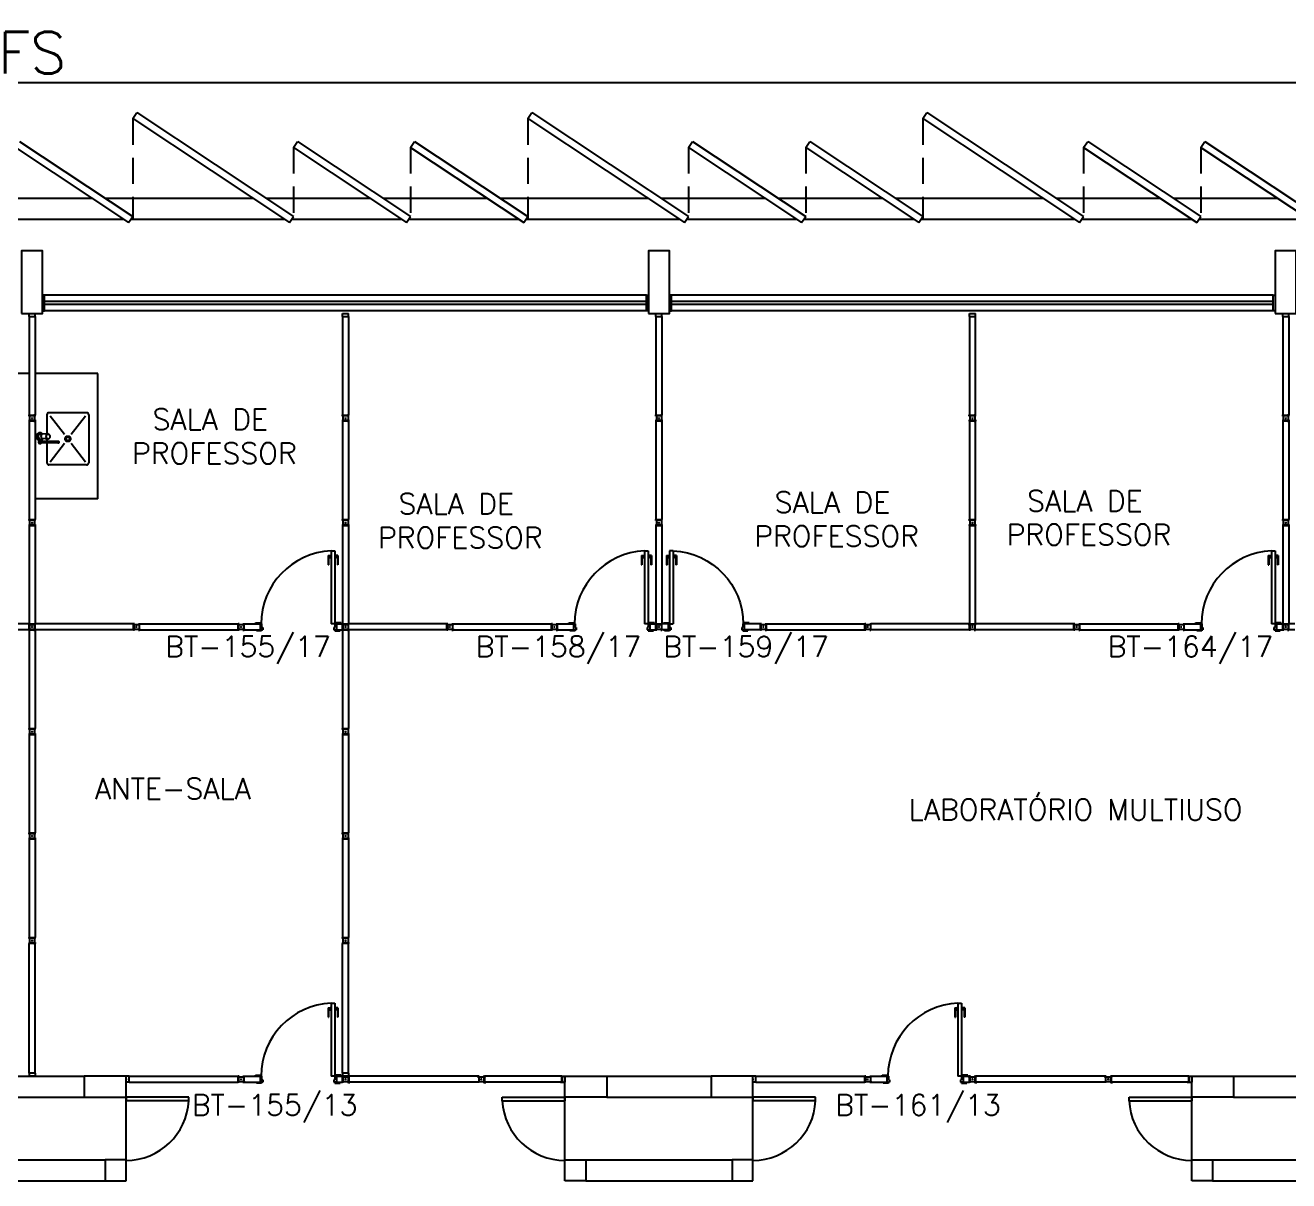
# Model space of a CAD drawing. Header units: millimetres. Extents: x 2069 to 2250, y 1124 to 1284.
# Drawn here: x 2224.13 to 2236.22, y 1197.99 to 1209.05 of the extents above; entities that cross this region are included whole.
import ezdxf

# ---------------------------------------------------------------- set-up
doc = ezdxf.new("R2010")
doc.units = ezdxf.units.MM
doc.linetypes.add('HIDDEN', pattern=[0.375, 0.25, -0.125])
for name, color, linetype in [('ALV', 2, 'Continuous'), ('BANC', 2, 'Continuous'), ('DIV', 2, 'Continuous'), ('DIV2', 2, 'Continuous'), ('ENDEREÇO', 2, 'Continuous'), ('JANELA', 1, 'Continuous'), ('MACANETA', 1, 'Continuous'), ('PAVIMENTO', 1, 'Continuous'), ('PEÇAS', 1, 'Continuous'), ('PILARES', 3, 'Continuous'), ('PORTA', 2, 'Continuous'), ('PROJ', 1, 'HIDDEN'), ('TEXTO', 2, 'Continuous'), ('TXT CENTRO DE CUSTO', 2, 'Continuous')]:
    doc.layers.add(name, color=color, linetype=linetype)
doc.styles.add('1-200', font='simplex.shx', dxfattribs={"height": 0.4})
doc.styles.add('UNB-100', font='simplex.shx', dxfattribs={"height": 0.2})
doc.dimstyles.new('1-200', dxfattribs={"dimtxt": 0.4, "dimasz": 0.18, "dimexe": 0.4, "dimexo": 0.2, "dimgap": 0.09, "dimtad": 1, "dimdec": 4, "dimzin": 0, "dimdsep": 46, "dimtxsty": '1-200', "dimblk": 'OBLIQUE', "dimcen": 0.09, "dimclrd": 1, "dimclre": 1, "dimclrt": 256, "dimadec": 0, "dimazin": 0, "dimtfac": 1, "dimtdec": 4, "dimtix": 1, "dimtofl": 0, "dimtmove": 0, "dimatfit": 3, "dimldrblk": 'OBLIQUE', "dimfxl": 0.18, "dimtolj": 1, "dimtzin": 0, "dimarcsym": 0})

# ---------------------------------------------------------------- blocks, each defined once
blk = doc.blocks.new('DIV10')
for p, q in [((-0.0051, 0), (0.0051, 0)), ((0, -0.0051), (0, 0.0051)), ((0.0285, 0.0285), (0.9715, 0.0285)), ((0.0285, -0.0285), (0.0285, 0.0285)), ((0.9715, -0.0285), (0.9715, 0.0285)), ((0.9949, 0), (1.0051, 0)), ((1, -0.0051), (1, 0.0051)), ((0.0285, -0.0285), (0.9715, -0.0285))]:
    blk.add_line(p, q)
blk = doc.blocks.new('MTT')
for p, q in [((-0.029, 0.018), (-0.029, 0.029)), ((-0.019, 0.029), (-0.029, 0.029)), ((-0.024, 0.018), (-0.029, 0.018)), ((-0.024, 0.018), (-0.024, -0.019)), ((-0.019, 0.024), (-0.019, 0.029)), ((-0.019, 0.024), (0.018, 0.024)), ((-0.005, 0), (0.005, 0)), ((0, -0.005), (0, 0.005)), ((0.018, 0.024), (0.018, 0.029)), ((0.018, 0.029), (0.029, 0.029)), ((0.024, 0.018), (0.029, 0.018)), ((0.024, 0.018), (0.024, -0.019)), ((0.029, 0.018), (0.029, 0.029)), ((-0.029, -0.019), (-0.024, -0.019)), ((-0.029, -0.019), (-0.029, -0.029)), ((-0.019, -0.029), (-0.029, -0.029)), ((0.018, -0.024), (-0.019, -0.024)), ((-0.019, -0.024), (-0.019, -0.029)), ((0.018, -0.024), (0.018, -0.029)), ((0.018, -0.029), (0.029, -0.029)), ((0.029, -0.019), (0.024, -0.019)), ((0.029, -0.019), (0.029, -0.029))]:
    blk.add_line(p, q)
blk = doc.blocks.new('DIV13')
for p, q in [((-0.029, 1.272), (-0.029, 0.028)), ((-0.029, 1.272), (0.028, 1.272)), ((-0.005, 1.3), (0.005, 1.3)), ((0, 1.305), (0, 1.295)), ((0.028, 1.272), (0.028, 0.028)), ((-0.029, 0.028), (0.028, 0.028)), ((-0.005, 0), (0.005, 0)), ((0.005, 0), (-0.005, 0)), ((0.005, 0), (-0.005, 0)), ((0, 0.005), (0, -0.005)), ((0, 0.005), (0, -0.005)), ((0, 0.005), (0, -0.005))]:
    blk.add_line(p, q)
blk = doc.blocks.new('IMTT')
for p, q in [((-0.005, 0), (0.005, 0)), ((0.029, 0.029), (0, 0.029)), ((0, -0.028), (0, 0.029)), ((0.029, -0.028), (0, -0.028))]:
    blk.add_line(p, q)
blk = doc.blocks.new('PL')
for p, q in [((0.25, 0.25), (0.25, 0.45)), ((0.25, 0.45), (0.45, 0.45)), ((0.45, 0.45), (0.45, 0.25)), ((0.45, 0.25), (0.25, 0.25))]:
    blk.add_line(p, q)
blk = doc.blocks.new('PL4')
for p, q in [((0, 0.4), (0.2, 0.4)), ((0, 0), (0, 0.4)), ((0.2, 0.4), (0.2, 0)), ((0.2, 0), (0, 0))]:
    blk.add_line(p, q)
blk = doc.blocks.new('DIV11')
for p, q in [((-0.0051, 0), (0.0051, 0)), ((0, -0.0051), (0, 0.0051)), ((0.0285, 0.0285), (1.0715, 0.0285)), ((0.0285, -0.0285), (0.0285, 0.0285)), ((1.0715, -0.0285), (1.0715, 0.0285)), ((1.0949, 0), (1.1051, 0)), ((1.1, -0.0051), (1.1, 0.0051)), ((0.0285, -0.0285), (1.0715, -0.0285))]:
    blk.add_line(p, q)
blk = doc.blocks.new('DIV8')
for p, q in [((0.005, 0), (-0.005, 0)), ((0, 0.005), (0, -0.005)), ((0.024, 0.019), (0.028, 0.019)), ((0.024, 0.017), (0.024, 0.019)), ((0.024, 0.017), (0.028, 0.017)), ((0.028, 0.03), (0.043, 0.03)), ((0.028, 0.03), (0.028, 0.019)), ((0.028, 0.017), (0.028, -0.016)), ((0.769, 0.028), (0.03, 0.028)), ((0.03, 0.028), (0.03, -0.028)), ((0.043, 0.028), (0.043, 0.03)), ((0.757, 0.028), (0.757, 0.03)), ((0.771, 0.03), (0.757, 0.03)), ((0.769, 0.028), (0.769, -0.028)), ((0.771, 0.03), (0.771, 0.019)), ((0.776, 0.019), (0.771, 0.019)), ((0.771, 0.017), (0.771, -0.016)), ((0.776, 0.017), (0.771, 0.017)), ((0.776, 0.017), (0.776, 0.019)), ((0.805, 0), (0.795, 0)), ((0.8, 0.005), (0.8, -0.005)), ((0.024, -0.016), (0.028, -0.016)), ((0.024, -0.019), (0.024, -0.016)), ((0.024, -0.019), (0.028, -0.019)), ((0.028, -0.019), (0.028, -0.03)), ((0.028, -0.03), (0.043, -0.03)), ((0.769, -0.028), (0.03, -0.028)), ((0.043, -0.03), (0.043, -0.028)), ((0.757, -0.03), (0.757, -0.028)), ((0.771, -0.03), (0.757, -0.03)), ((0.776, -0.016), (0.771, -0.016)), ((0.776, -0.019), (0.771, -0.019)), ((0.771, -0.019), (0.771, -0.03)), ((0.776, -0.019), (0.776, -0.016))]:
    blk.add_line(p, q)
blk = doc.blocks.new('INOXA1-P')
for p, q in [((0.22, 0.25), (0.14, 0.25)), ((0.5, 0.25), (0.22, 0.25)), ((0.12, 0.23), (0.12, 0.047)), ((0.15, 0.22), (0.287, 0.043)), ((0.353, 0.043), (0.49, 0.22)), ((0.52, 0.23), (0.52, -0.23)), ((0.043, 0.008), (0.043, -0.022)), ((0.062, 0.04), (0.071, 0.04)), ((0.131, 0.048), (0.076, 0.043)), ((0.131, -0.002), (0.076, 0.003)), ((0.22, -0.027), (0.054, -0.027)), ((0.22, -0.037), (0.054, -0.037)), ((0.063, -0.003), (0.063, -0.021)), ((0.12, -0.001), (0.12, -0.027)), ((0.12, -0.037), (0.12, -0.23)), ((0.15, -0.22), (0.287, -0.043)), ((0.231, -0.027), (0.22, -0.027)), ((0.231, -0.037), (0.22, -0.037)), ((0.353, -0.043), (0.49, -0.22)), ((0.22, -0.25), (0.14, -0.25)), ((0.5, -0.25), (0.22, -0.25))]:
    blk.add_line(p, q)
blk.add_lwpolyline([(0.076, 0.003), (0.072, 0.004), (0.069, 0.009), (0.067, 0.015), (0.066, 0.023), (0.067, 0.031), (0.069, 0.037), (0.072, 0.042), (0.076, 0.043)])
blk.add_lwpolyline([(0.131, 0.048), (0.137, 0.046), (0.143, 0.041), (0.147, 0.033), (0.148, 0.023), (0.147, 0.013), (0.143, 0.006), (0.137, 0), (0.131, -0.002), (0.125, 0), (0.119, 0.006), (0.115, 0.013), (0.114, 0.023), (0.115, 0.033), (0.119, 0.041), (0.125, 0.046)], close=True)
for radius in [0.0266, 0.0163]:
    blk.add_circle((0.32, 0), radius)
for centre, radius, start, end in [((0.14, 0.23), 0.02, 90, 180), ((0.5, 0.23), 0.02, 360, 90), ((0.054, 0.023), 0.0349, 36.1705, 252.2568), ((0.054, 0.023), 0.0189, 62.7367, 235.7375), ((0.073, -0.003), 0.01, 102.8285, 180), ((0.054, 0.023), 0.0349, 285.5373, 323.9987), ((0.054, -0.032), 0.0145, 20.161, 339.839), ((0.054, -0.032), 0.005, 90.0037, 269.9963), ((0.231, -0.032), 0.00738, 222.6559, 137.3441), ((0.231, -0.032), 0.005, 269.9935, 90.0065), ((0.14, -0.23), 0.02, 180, 270), ((0.5, -0.23), 0.02, 270, 360)]:
    blk.add_arc(centre, radius, start, end)
blk = doc.blocks.new('DOOR70')
at = {"layer": 'MACANETA', "color": 1}
for p, q in [((-0.015, -0.565), (-0.01, -0.565)), ((-0.015, -0.655), (-0.015, -0.565)), ((-0.01, -0.655), (-0.01, -0.565)), ((0.08, -0.565), (0.075, -0.565)), ((0.075, -0.655), (0.075, -0.565)), ((0.08, -0.655), (0.08, -0.565)), ((-0.015, -0.655), (0.012, -0.655)), ((-0.01, -0.635), (0.012, -0.635)), ((0.012, -0.663), (0.012, -0.628)), ((0.012, -0.628), (0.015, -0.628)), ((0.012, -0.663), (0.015, -0.663)), ((0.053, -0.628), (0.05, -0.628)), ((0.053, -0.663), (0.05, -0.663)), ((0.053, -0.663), (0.053, -0.628)), ((0.075, -0.635), (0.053, -0.635)), ((0.08, -0.655), (0.053, -0.655))]:
    blk.add_line(p, q, dxfattribs=at)
at = {"layer": 'PORTA'}
for p, q in [((0.015, -0.7), (0.015, 0)), ((0.015, 0), (0.05, 0)), ((0.05, -0.7), (0.05, 0)), ((0.05, -0.7), (0.015, -0.7))]:
    blk.add_line(p, q, dxfattribs=at)
at = {"layer": 'PORTA', "color": 1}
blk.add_arc((0.02, 0), 0.7, 272.4563, 0, dxfattribs=at)
blk = doc.blocks.new('_Oblique')
at = {"color": 0, "linetype": 'ByBlock', "lineweight": -2}
blk.add_line((-0.5, -0.5), (0.5, 0.5), dxfattribs=at)
blk = doc.blocks.new('*D60')
at = {"layer": 'DEFPOINTS', "color": 0, "transparency": 16777216}
for p in [(2206.293, 1208.498), (2206.293, 1207.666), (2242.093, 1207.666)]:
    blk.add_point(p, dxfattribs=at)
at = {"layer": 'TXT CENTRO DE CUSTO', "color": 1, "lineweight": -2, "transparency": 16777216}
for p, q in [((2206.293, 1207.866), (2206.293, 1208.898)), ((2242.093, 1207.866), (2242.093, 1208.898)), ((2242.093, 1208.498), (2206.293, 1208.498))]:
    blk.add_line(p, q, dxfattribs=at)
at = {"layer": 'TXT CENTRO DE CUSTO', "color": 1, "lineweight": -2, "transparency": 16777216, "xscale": 0.18, "yscale": 0.18, "zscale": 0.18, "rotation": 180}
blk.add_blockref('_Oblique', (2206.293, 1208.498), dxfattribs=at)
at = {"layer": 'TXT CENTRO DE CUSTO', "color": 1, "lineweight": -2, "transparency": 16777216, "xscale": 0.18, "yscale": 0.18, "zscale": 0.18}
blk.add_blockref('_Oblique', (2242.093, 1208.498), dxfattribs=at)
at = {"layer": 'TXT CENTRO DE CUSTO', "transparency": 16777216, "insert": (2224.193, 1208.788), "char_height": 0.4, "attachment_point": 5, "style": '1-200'}
blk.add_mtext('\\A1;FS', dxfattribs=at)

msp = doc.modelspace()

# ---------------------------------------------------------------- linework, layer by layer
at = {"layer": 'ALV'}
for p, q in [((2225.15614, 1208.15739), (2225.19485, 1208.21572)), ((2225.19485, 1208.21572), (2226.69465, 1207.22043)), ((2228.93814, 1208.15739), (2228.97685, 1208.21572)), ((2228.97685, 1208.21572), (2230.47665, 1207.22043)), ((2232.72014, 1208.15739), (2232.75885, 1208.21572)), ((2232.75885, 1208.21572), (2234.25865, 1207.22043)), ((2225.15614, 1208.15739), (2226.65594, 1207.16211)), ((2228.93814, 1208.15739), (2230.43794, 1207.16211)), ((2232.72014, 1208.15739), (2234.21994, 1207.16211)), ((2224.07295, 1207.93925), (2225.15614, 1207.22043)), ((2226.69465, 1207.88092), (2226.73336, 1207.93925)), ((2226.73336, 1207.93925), (2227.81655, 1207.22043)), ((2227.81655, 1207.88092), (2227.85525, 1207.93925)), ((2227.85525, 1207.93925), (2228.93844, 1207.22043)), ((2230.47635, 1207.88092), (2230.51506, 1207.93925)), ((2230.51506, 1207.93925), (2231.59825, 1207.22043)), ((2231.59825, 1207.88092), (2231.63695, 1207.93925)), ((2231.63695, 1207.93925), (2232.72014, 1207.22043)), ((2234.25865, 1207.88092), (2234.29736, 1207.93925)), ((2234.29736, 1207.93925), (2235.38055, 1207.22043)), ((2235.38055, 1207.88092), (2235.41925, 1207.93925)), ((2235.41925, 1207.93925), (2236.50244, 1207.22043)), ((2224.03425, 1207.88092), (2225.11744, 1207.16211)), ((2226.69465, 1207.88092), (2227.77784, 1207.16211)), ((2227.81655, 1207.88092), (2228.89974, 1207.16211)), ((2230.47635, 1207.88092), (2231.55954, 1207.16211)), ((2231.59825, 1207.88092), (2232.68144, 1207.16211)), ((2234.25865, 1207.88092), (2235.34184, 1207.16211)), ((2235.38055, 1207.88092), (2236.46374, 1207.16211)), ((2225.11744, 1207.16211), (2225.15614, 1207.22043)), ((2226.65594, 1207.16211), (2226.69465, 1207.22043)), ((2227.77784, 1207.16211), (2227.81655, 1207.22043)), ((2228.89974, 1207.16211), (2228.93844, 1207.22043)), ((2230.43794, 1207.16211), (2230.47665, 1207.22043)), ((2231.55954, 1207.16211), (2231.59825, 1207.22043)), ((2232.68144, 1207.16211), (2232.72014, 1207.22043)), ((2234.21994, 1207.16211), (2234.25865, 1207.22043)), ((2235.34184, 1207.16211), (2235.38055, 1207.22043)), ((2224.29325, 1206.46627), (2224.29325, 1206.31627)), ((2230.09325, 1206.31627), (2230.09325, 1206.46627)), ((2230.29325, 1206.46627), (2230.29325, 1206.31627)), ((2223.69325, 1198.99127), (2224.69325, 1198.99127)), ((2229.69325, 1198.99127), (2230.69325, 1198.99127)), ((2235.69325, 1198.99127), (2236.69325, 1198.99127)), ((2223.69325, 1198.79127), (2224.69325, 1198.79127)), ((2229.69325, 1198.79127), (2230.69325, 1198.79127)), ((2235.69325, 1198.79127), (2236.69325, 1198.79127)), ((2223.49325, 1198.19127), (2224.89325, 1198.19127)), ((2229.49325, 1198.19127), (2230.89325, 1198.19127)), ((2235.49325, 1198.19127), (2236.89325, 1198.19127)), ((2223.49325, 1197.99127), (2224.89325, 1197.99127)), ((2229.49325, 1197.99127), (2230.89325, 1197.99127)), ((2235.49325, 1197.99127), (2236.89325, 1197.99127))]:
    msp.add_line(p, q, dxfattribs=at)
at = {"layer": 'BANC', "color": 1}
for p, q in [((2224.16475, 1205.71627), (2221.22175, 1205.71627)), ((2224.82175, 1205.71627), (2224.22175, 1205.71627)), ((2224.82175, 1204.51627), (2224.82175, 1205.71627)), ((2224.82175, 1204.51627), (2224.22175, 1204.51627))]:
    msp.add_line(p, q, dxfattribs=at)
at = {"layer": 'DIV2'}
for p, q in [((2226.33075, 1203.32977), (2226.38075, 1203.32977)), ((2226.33075, 1203.31977), (2226.33075, 1203.32977)), ((2226.38075, 1203.32977), (2226.38075, 1203.31977)), ((2227.10075, 1203.32977), (2227.10075, 1203.31977)), ((2227.15075, 1203.32977), (2227.10075, 1203.32977)), ((2227.15075, 1203.31977), (2227.15075, 1203.32977)), ((2229.33075, 1203.32977), (2229.38075, 1203.32977)), ((2229.33075, 1203.31977), (2229.33075, 1203.32977)), ((2229.38075, 1203.32977), (2229.38075, 1203.31977)), ((2230.10075, 1203.32977), (2230.10075, 1203.31977)), ((2230.15075, 1203.32977), (2230.10075, 1203.32977)), ((2230.15075, 1203.31977), (2230.15075, 1203.32977)), ((2230.23575, 1203.32977), (2230.28575, 1203.32977)), ((2230.23575, 1203.31977), (2230.23575, 1203.32977)), ((2230.28575, 1203.32977), (2230.28575, 1203.31977)), ((2231.00575, 1203.32977), (2231.00575, 1203.31977)), ((2231.05575, 1203.32977), (2231.00575, 1203.32977)), ((2231.05575, 1203.31977), (2231.05575, 1203.32977)), ((2235.33075, 1203.32977), (2235.38075, 1203.32977)), ((2235.33075, 1203.31977), (2235.33075, 1203.32977)), ((2235.38075, 1203.32977), (2235.38075, 1203.31977)), ((2236.10075, 1203.32977), (2236.10075, 1203.31977)), ((2236.15075, 1203.32977), (2236.10075, 1203.32977)), ((2236.15075, 1203.31977), (2236.15075, 1203.32977)), ((2226.18815, 1203.29127), (2226.19835, 1203.29127)), ((2226.19325, 1203.28617), (2226.19325, 1203.29637)), ((2226.22175, 1203.26277), (2226.22175, 1203.31977)), ((2226.22175, 1203.31977), (2226.37575, 1203.31977)), ((2226.22175, 1203.26277), (2226.37575, 1203.26277)), ((2226.34075, 1203.25277), (2226.34075, 1203.26277)), ((2226.39075, 1203.25277), (2226.34075, 1203.25277)), ((2226.37575, 1203.31977), (2226.38075, 1203.31977)), ((2226.37575, 1203.31977), (2226.37575, 1203.26277)), ((2226.37575, 1203.26277), (2226.39075, 1203.26277)), ((2226.38075, 1203.31977), (2226.39075, 1203.31977)), ((2226.39075, 1203.31977), (2226.39075, 1203.28477)), ((2226.39075, 1203.28477), (2226.40075, 1203.28477)), ((2226.39075, 1203.26277), (2226.39075, 1203.25277)), ((2226.40075, 1203.26277), (2226.39075, 1203.26277)), ((2226.40075, 1203.28477), (2226.40075, 1203.26277)), ((2227.08075, 1203.28477), (2227.08075, 1203.26277)), ((2227.09075, 1203.28477), (2227.08075, 1203.28477)), ((2227.08075, 1203.26277), (2227.09075, 1203.26277)), ((2227.09075, 1203.31977), (2227.09075, 1203.28477)), ((2227.10075, 1203.31977), (2227.09075, 1203.31977)), ((2227.10575, 1203.26277), (2227.09075, 1203.26277)), ((2227.09075, 1203.26277), (2227.09075, 1203.25277)), ((2227.09075, 1203.25277), (2227.14075, 1203.25277)), ((2227.10575, 1203.31977), (2227.10075, 1203.31977)), ((2227.10575, 1203.31977), (2227.16475, 1203.31977)), ((2227.10575, 1203.31977), (2227.10575, 1203.26277)), ((2227.10575, 1203.26277), (2227.16475, 1203.26277)), ((2227.14075, 1203.25277), (2227.14075, 1203.26277)), ((2227.16475, 1203.26277), (2227.16475, 1203.31977)), ((2227.18815, 1203.29127), (2227.19835, 1203.29127)), ((2227.19325, 1203.28617), (2227.19325, 1203.29637)), ((2229.18815, 1203.29127), (2229.19835, 1203.29127)), ((2229.19325, 1203.28617), (2229.19325, 1203.29637)), ((2229.22175, 1203.26277), (2229.22175, 1203.31977)), ((2229.22175, 1203.31977), (2229.37575, 1203.31977)), ((2229.22175, 1203.26277), (2229.37575, 1203.26277)), ((2229.34075, 1203.25277), (2229.34075, 1203.26277)), ((2229.39075, 1203.25277), (2229.34075, 1203.25277)), ((2229.37575, 1203.31977), (2229.38075, 1203.31977)), ((2229.37575, 1203.31977), (2229.37575, 1203.26277)), ((2229.37575, 1203.26277), (2229.39075, 1203.26277)), ((2229.38075, 1203.31977), (2229.39075, 1203.31977)), ((2229.39075, 1203.31977), (2229.39075, 1203.28477)), ((2229.39075, 1203.28477), (2229.40075, 1203.28477)), ((2229.39075, 1203.26277), (2229.39075, 1203.25277)), ((2229.40075, 1203.26277), (2229.39075, 1203.26277)), ((2229.40075, 1203.28477), (2229.40075, 1203.26277)), ((2230.08075, 1203.28477), (2230.08075, 1203.26277)), ((2230.09075, 1203.28477), (2230.08075, 1203.28477)), ((2230.08075, 1203.26277), (2230.09075, 1203.26277)), ((2230.09075, 1203.31977), (2230.09075, 1203.28477)), ((2230.10075, 1203.31977), (2230.09075, 1203.31977)), ((2230.10575, 1203.26277), (2230.09075, 1203.26277)), ((2230.09075, 1203.26277), (2230.09075, 1203.25277)), ((2230.09075, 1203.25277), (2230.14075, 1203.25277)), ((2230.10575, 1203.31977), (2230.10075, 1203.31977)), ((2230.10575, 1203.31977), (2230.16475, 1203.31977)), ((2230.10575, 1203.31977), (2230.10575, 1203.26277)), ((2230.10575, 1203.26277), (2230.16475, 1203.26277)), ((2230.14075, 1203.25277), (2230.14075, 1203.26277)), ((2230.16475, 1203.26277), (2230.16475, 1203.31977)), ((2230.18815, 1203.29127), (2230.19835, 1203.29127)), ((2230.19835, 1203.29127), (2230.18815, 1203.29127)), ((2230.19325, 1203.28617), (2230.19325, 1203.29637)), ((2230.19325, 1203.28617), (2230.19325, 1203.29637)), ((2230.22175, 1203.26277), (2230.22175, 1203.31977)), ((2230.28075, 1203.31977), (2230.22175, 1203.31977)), ((2230.28075, 1203.26277), (2230.22175, 1203.26277)), ((2230.24575, 1203.25277), (2230.24575, 1203.26277)), ((2230.29575, 1203.25277), (2230.24575, 1203.25277)), ((2230.28075, 1203.31977), (2230.28575, 1203.31977)), ((2230.28075, 1203.31977), (2230.28075, 1203.26277)), ((2230.28075, 1203.26277), (2230.29575, 1203.26277)), ((2230.28575, 1203.31977), (2230.29575, 1203.31977)), ((2230.29575, 1203.31977), (2230.29575, 1203.28477)), ((2230.29575, 1203.28477), (2230.30575, 1203.28477)), ((2230.29575, 1203.26277), (2230.29575, 1203.25277)), ((2230.30575, 1203.26277), (2230.29575, 1203.26277)), ((2230.30575, 1203.28477), (2230.30575, 1203.26277)), ((2230.98575, 1203.28477), (2230.98575, 1203.26277)), ((2230.99575, 1203.28477), (2230.98575, 1203.28477)), ((2230.98575, 1203.26277), (2230.99575, 1203.26277)), ((2230.99575, 1203.31977), (2230.99575, 1203.28477)), ((2231.00575, 1203.31977), (2230.99575, 1203.31977)), ((2231.01075, 1203.26277), (2230.99575, 1203.26277)), ((2230.99575, 1203.26277), (2230.99575, 1203.25277)), ((2230.99575, 1203.25277), (2231.04575, 1203.25277)), ((2231.01075, 1203.31977), (2231.00575, 1203.31977)), ((2231.16475, 1203.31977), (2231.01075, 1203.31977)), ((2231.01075, 1203.31977), (2231.01075, 1203.26277)), ((2231.16475, 1203.26277), (2231.01075, 1203.26277)), ((2231.04575, 1203.25277), (2231.04575, 1203.26277)), ((2231.16475, 1203.26277), (2231.16475, 1203.31977)), ((2231.19835, 1203.29127), (2231.18815, 1203.29127)), ((2231.19325, 1203.28617), (2231.19325, 1203.29637)), ((2235.18815, 1203.29127), (2235.19835, 1203.29127)), ((2235.19325, 1203.28617), (2235.19325, 1203.29637)), ((2235.22175, 1203.26277), (2235.22175, 1203.31977)), ((2235.22175, 1203.31977), (2235.37575, 1203.31977)), ((2235.22175, 1203.26277), (2235.37575, 1203.26277)), ((2235.34075, 1203.25277), (2235.34075, 1203.26277)), ((2235.39075, 1203.25277), (2235.34075, 1203.25277)), ((2235.37575, 1203.31977), (2235.38075, 1203.31977)), ((2235.37575, 1203.31977), (2235.37575, 1203.26277)), ((2235.37575, 1203.26277), (2235.39075, 1203.26277)), ((2235.38075, 1203.31977), (2235.39075, 1203.31977)), ((2235.39075, 1203.31977), (2235.39075, 1203.28477)), ((2235.39075, 1203.28477), (2235.40075, 1203.28477)), ((2235.39075, 1203.26277), (2235.39075, 1203.25277)), ((2235.40075, 1203.26277), (2235.39075, 1203.26277)), ((2235.40075, 1203.28477), (2235.40075, 1203.26277)), ((2236.08075, 1203.28477), (2236.08075, 1203.26277)), ((2236.09075, 1203.28477), (2236.08075, 1203.28477)), ((2236.08075, 1203.26277), (2236.09075, 1203.26277)), ((2236.09075, 1203.31977), (2236.09075, 1203.28477)), ((2236.10075, 1203.31977), (2236.09075, 1203.31977)), ((2236.10575, 1203.26277), (2236.09075, 1203.26277)), ((2236.09075, 1203.26277), (2236.09075, 1203.25277)), ((2236.09075, 1203.25277), (2236.14075, 1203.25277)), ((2236.10575, 1203.31977), (2236.10075, 1203.31977)), ((2236.10575, 1203.31977), (2236.16475, 1203.31977)), ((2236.10575, 1203.31977), (2236.10575, 1203.26277)), ((2236.10575, 1203.26277), (2236.16475, 1203.26277)), ((2236.14075, 1203.25277), (2236.14075, 1203.26277)), ((2236.16475, 1203.26277), (2236.16475, 1203.31977)), ((2236.18815, 1203.29127), (2236.19835, 1203.29127)), ((2236.19835, 1203.29127), (2236.18815, 1203.29127)), ((2236.19325, 1203.28617), (2236.19325, 1203.29637)), ((2236.19325, 1203.28617), (2236.19325, 1203.29637)), ((2236.22175, 1203.26277), (2236.22175, 1203.31977)), ((2236.28075, 1203.31977), (2236.22175, 1203.31977)), ((2236.28075, 1203.26277), (2236.22175, 1203.26277)), ((2226.22175, 1198.93427), (2226.22175, 1198.99127)), ((2226.22175, 1198.99127), (2226.37575, 1198.99127)), ((2226.33075, 1199.00127), (2226.38075, 1199.00127)), ((2226.33075, 1198.99127), (2226.33075, 1199.00127)), ((2226.37575, 1198.99127), (2226.38075, 1198.99127)), ((2226.37575, 1198.99127), (2226.37575, 1198.93427)), ((2226.38075, 1199.00127), (2226.38075, 1198.99127)), ((2226.38075, 1198.99127), (2226.39075, 1198.99127)), ((2226.39075, 1198.99127), (2226.39075, 1198.95627)), ((2227.09075, 1198.99127), (2227.09075, 1198.95627)), ((2227.10075, 1198.99127), (2227.09075, 1198.99127)), ((2227.10075, 1199.00127), (2227.10075, 1198.99127)), ((2227.15075, 1199.00127), (2227.10075, 1199.00127)), ((2227.10575, 1198.99127), (2227.10075, 1198.99127)), ((2227.10575, 1198.99127), (2227.16475, 1198.99127)), ((2227.10575, 1198.99127), (2227.10575, 1198.93427)), ((2227.15075, 1198.99127), (2227.15075, 1199.00127)), ((2227.16475, 1198.93427), (2227.16475, 1198.99127)), ((2227.21675, 1198.97927), (2227.21675, 1198.98127)), ((2227.21675, 1198.98127), (2227.22175, 1198.98127)), ((2227.21675, 1198.97927), (2227.22175, 1198.97927)), ((2227.22175, 1198.99327), (2227.22175, 1198.98127)), ((2227.22175, 1198.99327), (2227.23613, 1198.99327)), ((2227.22175, 1198.97927), (2227.22175, 1198.94627)), ((2227.22375, 1198.99127), (2227.22375, 1198.93427)), ((2228.46275, 1198.99127), (2227.22375, 1198.99127)), ((2227.23613, 1198.99127), (2227.23613, 1198.99327)), ((2232.22175, 1198.93427), (2232.22175, 1198.99127)), ((2232.22175, 1198.99127), (2232.37575, 1198.99127)), ((2232.33075, 1199.00127), (2232.38075, 1199.00127)), ((2232.33075, 1198.99127), (2232.33075, 1199.00127)), ((2232.37575, 1198.99127), (2232.38075, 1198.99127)), ((2232.37575, 1198.99127), (2232.37575, 1198.93427)), ((2232.38075, 1199.00127), (2232.38075, 1198.99127)), ((2232.38075, 1198.99127), (2232.39075, 1198.99127)), ((2232.39075, 1198.99127), (2232.39075, 1198.95627)), ((2233.09075, 1198.99127), (2233.09075, 1198.95627)), ((2233.10075, 1198.99127), (2233.09075, 1198.99127)), ((2233.10075, 1199.00127), (2233.10075, 1198.99127)), ((2233.15075, 1199.00127), (2233.10075, 1199.00127)), ((2233.10575, 1198.99127), (2233.10075, 1198.99127)), ((2233.10575, 1198.99127), (2233.16475, 1198.99127)), ((2233.10575, 1198.99127), (2233.10575, 1198.93427)), ((2233.15075, 1198.99127), (2233.15075, 1199.00127)), ((2233.16475, 1198.93427), (2233.16475, 1198.99127)), ((2233.21675, 1198.98127), (2233.22175, 1198.98127)), ((2233.21675, 1198.97927), (2233.21675, 1198.98127)), ((2233.21675, 1198.97927), (2233.22175, 1198.97927)), ((2233.22175, 1198.99327), (2233.23613, 1198.99327)), ((2233.22175, 1198.99327), (2233.22175, 1198.98127)), ((2233.22175, 1198.97927), (2233.22175, 1198.94627)), ((2234.46275, 1198.99127), (2233.22375, 1198.99127)), ((2233.22375, 1198.99127), (2233.22375, 1198.93427)), ((2233.23613, 1198.99127), (2233.23613, 1198.99327)), ((2225.09835, 1198.96277), (2225.08815, 1198.96277)), ((2225.09325, 1198.96787), (2225.09325, 1198.95767)), ((2226.18815, 1198.96277), (2226.19835, 1198.96277)), ((2226.19325, 1198.95767), (2226.19325, 1198.96787)), ((2226.22175, 1198.93427), (2226.37575, 1198.93427)), ((2226.34075, 1198.92427), (2226.34075, 1198.93427)), ((2226.39075, 1198.92427), (2226.34075, 1198.92427)), ((2226.37575, 1198.93427), (2226.39075, 1198.93427)), ((2226.39075, 1198.95627), (2226.40075, 1198.95627)), ((2226.39075, 1198.93427), (2226.39075, 1198.92427)), ((2226.40075, 1198.93427), (2226.39075, 1198.93427)), ((2226.40075, 1198.95627), (2226.40075, 1198.93427)), ((2227.08075, 1198.95627), (2227.08075, 1198.93427)), ((2227.09075, 1198.95627), (2227.08075, 1198.95627)), ((2227.08075, 1198.93427), (2227.09075, 1198.93427)), ((2227.10575, 1198.93427), (2227.09075, 1198.93427)), ((2227.09075, 1198.93427), (2227.09075, 1198.92427)), ((2227.09075, 1198.92427), (2227.14075, 1198.92427)), ((2227.10575, 1198.93427), (2227.16475, 1198.93427)), ((2227.14075, 1198.92427), (2227.14075, 1198.93427)), ((2227.19835, 1198.96277), (2227.18815, 1198.96277)), ((2227.18815, 1198.96277), (2227.19835, 1198.96277)), ((2227.19325, 1198.96787), (2227.19325, 1198.95767)), ((2227.19325, 1198.95767), (2227.19325, 1198.96787)), ((2227.21675, 1198.94427), (2227.21675, 1198.94627)), ((2227.21675, 1198.94627), (2227.22175, 1198.94627)), ((2227.21675, 1198.94427), (2227.22175, 1198.94427)), ((2227.22175, 1198.94427), (2227.22175, 1198.93227)), ((2227.22175, 1198.93227), (2227.23613, 1198.93227)), ((2228.46275, 1198.93427), (2227.22375, 1198.93427)), ((2227.23613, 1198.93227), (2227.23613, 1198.93427)), ((2231.09835, 1198.96277), (2231.08815, 1198.96277)), ((2231.09325, 1198.96787), (2231.09325, 1198.95767)), ((2232.18815, 1198.96277), (2232.19835, 1198.96277)), ((2232.19325, 1198.95767), (2232.19325, 1198.96787)), ((2232.22175, 1198.93427), (2232.37575, 1198.93427)), ((2232.34075, 1198.92427), (2232.34075, 1198.93427)), ((2232.39075, 1198.92427), (2232.34075, 1198.92427)), ((2232.37575, 1198.93427), (2232.39075, 1198.93427)), ((2232.39075, 1198.95627), (2232.40075, 1198.95627)), ((2232.39075, 1198.93427), (2232.39075, 1198.92427)), ((2232.40075, 1198.93427), (2232.39075, 1198.93427)), ((2232.40075, 1198.95627), (2232.40075, 1198.93427)), ((2233.08075, 1198.95627), (2233.08075, 1198.93427)), ((2233.09075, 1198.95627), (2233.08075, 1198.95627)), ((2233.08075, 1198.93427), (2233.09075, 1198.93427)), ((2233.10575, 1198.93427), (2233.09075, 1198.93427)), ((2233.09075, 1198.93427), (2233.09075, 1198.92427)), ((2233.09075, 1198.92427), (2233.14075, 1198.92427)), ((2233.10575, 1198.93427), (2233.16475, 1198.93427)), ((2233.14075, 1198.92427), (2233.14075, 1198.93427)), ((2233.19835, 1198.96277), (2233.18815, 1198.96277)), ((2233.18815, 1198.96277), (2233.19835, 1198.96277)), ((2233.19325, 1198.96787), (2233.19325, 1198.95767)), ((2233.19325, 1198.95767), (2233.19325, 1198.96787)), ((2233.21675, 1198.94627), (2233.22175, 1198.94627)), ((2233.21675, 1198.94427), (2233.21675, 1198.94627)), ((2233.21675, 1198.94427), (2233.22175, 1198.94427)), ((2233.22175, 1198.94427), (2233.22175, 1198.93227)), ((2233.22175, 1198.93227), (2233.23613, 1198.93227)), ((2234.46275, 1198.93427), (2233.22375, 1198.93427)), ((2233.23613, 1198.93227), (2233.23613, 1198.93427))]:
    msp.add_line(p, q, dxfattribs=at)
at = {"layer": 'JANELA', "color": 3}
for p, q in [((2224.31325, 1206.46627), (2224.29325, 1206.46627)), ((2224.31325, 1206.31627), (2224.31325, 1206.46627)), ((2230.07325, 1206.31627), (2230.07325, 1206.46627)), ((2230.07325, 1206.46627), (2230.09325, 1206.46627)), ((2230.31325, 1206.46627), (2230.29325, 1206.46627)), ((2230.31325, 1206.31627), (2230.31325, 1206.46627)), ((2236.07325, 1206.31627), (2236.07325, 1206.46627)), ((2236.07325, 1206.46627), (2236.09325, 1206.46627)), ((2224.29325, 1206.31627), (2224.31325, 1206.31627)), ((2230.09325, 1206.31627), (2230.07325, 1206.31627)), ((2230.29325, 1206.31627), (2230.31325, 1206.31627)), ((2236.09325, 1206.31627), (2236.07325, 1206.31627))]:
    msp.add_line(p, q, dxfattribs=at)
at = {"layer": 'JANELA'}
for p, q in [((2230.07325, 1206.46627), (2224.31325, 1206.46627)), ((2230.07325, 1206.40627), (2224.31325, 1206.40627)), ((2230.07325, 1206.37627), (2224.31325, 1206.37627)), ((2236.07325, 1206.46627), (2230.31325, 1206.46627)), ((2236.07325, 1206.40627), (2230.31325, 1206.40627)), ((2236.07325, 1206.37627), (2230.31325, 1206.37627)), ((2230.07325, 1206.31627), (2224.31325, 1206.31627)), ((2236.07325, 1206.31627), (2230.31325, 1206.31627))]:
    msp.add_line(p, q, dxfattribs=at)
at = {"layer": 'PAVIMENTO'}
for p, q in [((2224.77211, 1207.39127), (2223.77681, 1207.39127)), ((2226.31062, 1207.39127), (2224.89871, 1207.39127)), ((2227.43251, 1207.39127), (2226.43721, 1207.39127)), ((2228.55441, 1207.39127), (2227.55911, 1207.39127)), ((2230.09262, 1207.39127), (2228.68101, 1207.39127)), ((2231.21421, 1207.39127), (2230.21892, 1207.39127)), ((2232.33611, 1207.39127), (2231.34081, 1207.39127)), ((2233.87462, 1207.39127), (2232.46271, 1207.39127)), ((2234.99651, 1207.39127), (2234.00121, 1207.39127)), ((2236.11841, 1207.39127), (2235.12311, 1207.39127)), ((2225.07349, 1207.19127), (2224.01489, 1207.19127)), ((2226.612, 1207.19127), (2225.13679, 1207.19127)), ((2227.73389, 1207.19127), (2226.6753, 1207.19127)), ((2228.85579, 1207.19127), (2227.79719, 1207.19127)), ((2230.394, 1207.19127), (2228.91909, 1207.19127)), ((2231.5156, 1207.19127), (2230.457, 1207.19127)), ((2232.63749, 1207.19127), (2231.57889, 1207.19127)), ((2234.176, 1207.19127), (2232.70079, 1207.19127)), ((2235.29789, 1207.19127), (2234.2393, 1207.19127)), ((2236.41979, 1207.19127), (2235.36119, 1207.19127))]:
    msp.add_line(p, q, dxfattribs=at)
at = {"layer": 'PILARES'}
for points in [[(2224.09325, 1206.29127), (2224.29325, 1206.29127), (2224.29325, 1206.89127), (2224.09325, 1206.89127)], [(2230.09325, 1206.29127), (2230.29325, 1206.29127), (2230.29325, 1206.89127), (2230.09325, 1206.89127)], [(2236.09325, 1206.29127), (2236.29325, 1206.29127), (2236.29325, 1206.89127), (2236.09325, 1206.89127)]]:
    msp.add_lwpolyline(points, close=True, dxfattribs=at)
at = {"layer": 'PORTA', "color": 2}
for p, q in [((2225.09325, 1198.19127), (2225.09325, 1198.79127)), ((2229.29325, 1198.19127), (2229.29325, 1198.79127)), ((2231.09325, 1198.19127), (2231.09325, 1198.79127)), ((2235.29325, 1198.19127), (2235.29325, 1198.79127))]:
    msp.add_line(p, q, dxfattribs=at)
at = {"layer": 'PORTA'}
for p, q in [((2225.09325, 1198.79127), (2225.09325, 1198.75627)), ((2225.69326, 1198.79127), (2225.09325, 1198.79127)), ((2225.69326, 1198.75627), (2225.09325, 1198.75627)), ((2225.69326, 1198.75627), (2225.69326, 1198.79127)), ((2228.69325, 1198.79127), (2229.29325, 1198.79127)), ((2228.69325, 1198.75627), (2228.69325, 1198.79127)), ((2228.69325, 1198.75627), (2229.29325, 1198.75627)), ((2229.29325, 1198.79127), (2229.29325, 1198.75627)), ((2231.69326, 1198.79127), (2231.09325, 1198.79127)), ((2231.09325, 1198.79127), (2231.09325, 1198.75627)), ((2231.69326, 1198.75627), (2231.09325, 1198.75627)), ((2231.69326, 1198.75627), (2231.69326, 1198.79127)), ((2234.69325, 1198.75627), (2234.69325, 1198.79127)), ((2234.69325, 1198.79127), (2235.29325, 1198.79127)), ((2234.69325, 1198.75627), (2235.29325, 1198.75627)), ((2235.29325, 1198.79127), (2235.29325, 1198.75627))]:
    msp.add_line(p, q, dxfattribs=at)
at = {"layer": 'PORTA', "color": 1}
for centre, start, end in [((2225.09325, 1198.78627), 270, 357.134009), ((2229.29325, 1198.78627), 182.865991, 270), ((2231.09325, 1198.78627), 270, 357.134009), ((2235.29325, 1198.78627), 182.865991, 270)]:
    msp.add_arc(centre, 0.60001, start, end, dxfattribs=at)
at = {"layer": 'PROJ', "linetype": 'HIDDEN'}
for p, q in [((2225.15614, 1208.15739), (2225.15614, 1207.19127)), ((2228.93814, 1208.15739), (2228.93814, 1207.19127)), ((2232.72014, 1208.15739), (2232.72014, 1207.19127)), ((2226.69465, 1207.88092), (2226.69465, 1207.19127)), ((2227.81655, 1207.88092), (2227.81655, 1207.19127)), ((2230.47635, 1207.88092), (2230.47635, 1207.19127)), ((2231.59825, 1207.88092), (2231.59825, 1207.19127)), ((2234.25865, 1207.88092), (2234.25865, 1207.19127)), ((2235.38055, 1207.88092), (2235.38055, 1207.19127))]:
    msp.add_line(p, q, dxfattribs=at)

# ---------------------------------------------------------------- block references
at = {"layer": 'DIV', "rotation": 180.0000000051447}
for p in [(2227.10575, 1203.31977), (2230.10575, 1203.31977), (2236.10575, 1203.31977), (2227.10575, 1198.99127), (2233.10575, 1198.99127)]:
    msp.add_blockref('DOOR70', p, dxfattribs=at)
at = {"layer": 'DIV', "xscale": -1, "rotation": 179.9999999948553}
msp.add_blockref('DOOR70', (2230.28075, 1203.31977), dxfattribs=at)
at = {"layer": 'DIV2'}
for name, p, rotation in [('DIV10', (2224.19325, 1206.29127), 270), ('IMTT', (2224.19325, 1206.29127), 270), ('DIV10', (2227.19325, 1206.29127), 270), ('IMTT', (2227.19325, 1206.29127), 270), ('DIV10', (2230.19325, 1206.29127), 270), ('IMTT', (2230.19325, 1206.29127), 270), ('DIV10', (2233.19325, 1206.29127), 270), ('IMTT', (2233.19325, 1206.29127), 270), ('DIV10', (2236.19325, 1206.29127), 270), ('IMTT', (2236.19325, 1206.29127), 270), ('DIV10', (2224.19325, 1205.29127), 270), ('DIV10', (2227.19325, 1205.29127), 270), ('DIV10', (2230.19325, 1205.29127), 270), ('DIV10', (2233.19325, 1205.29127), 270), ('DIV10', (2236.19325, 1205.29127), 270), ('DIV10', (2224.19325, 1204.29127), 270), ('DIV10', (2227.19325, 1204.29127), 270), ('DIV10', (2230.19325, 1204.29127), 270), ('DIV10', (2233.19325, 1204.29127), 270), ('DIV10', (2236.19325, 1204.29127), 270), ('DIV10', (2224.19325, 1203.29127), 270), ('DIV10', (2227.19325, 1203.29127), 270), ('DIV10', (2224.19325, 1202.29127), 270), ('DIV10', (2227.19325, 1202.29127), 270), ('DIV10', (2224.19325, 1201.29127), 270), ('DIV10', (2227.19325, 1201.29127), 270), ('DIV13', (2224.19325, 1200.29127), 180), ('DIV13', (2227.19325, 1200.29127), 180), ('IMTT', (2224.19325, 1198.99127), 90), ('IMTT', (2227.19325, 1198.99127), 90), ('IMTT', (2229.29325, 1198.96277), 180), ('IMTT', (2235.29325, 1198.96277), 180)]:
    msp.add_blockref(name, p, dxfattribs=dict(at, rotation=rotation))
for name, p in [('MTT', (2224.19325, 1205.29127)), ('MTT', (2227.19325, 1205.29127)), ('MTT', (2230.19325, 1205.29127)), ('MTT', (2233.19325, 1205.29127)), ('MTT', (2236.19325, 1205.29127)), ('MTT', (2224.19325, 1204.29127)), ('MTT', (2227.19325, 1204.29127)), ('MTT', (2230.19325, 1204.29127)), ('MTT', (2233.19325, 1204.29127)), ('MTT', (2236.19325, 1204.29127)), ('MTT', (2224.19325, 1203.29127)), ('MTT', (2225.19325, 1203.29127)), ('DIV10', (2225.19325, 1203.29127)), ('MTT', (2226.19325, 1203.29127)), ('MTT', (2227.19325, 1203.29127)), ('MTT', (2228.19325, 1203.29127)), ('DIV10', (2228.19325, 1203.29127)), ('MTT', (2229.19325, 1203.29127)), ('MTT', (2230.19325, 1203.29127)), ('MTT', (2231.19325, 1203.29127)), ('DIV10', (2231.19325, 1203.29127)), ('MTT', (2232.19325, 1203.29127)), ('MTT', (2233.19325, 1203.29127)), ('MTT', (2234.19325, 1203.29127)), ('DIV10', (2234.19325, 1203.29127)), ('MTT', (2235.19325, 1203.29127)), ('MTT', (2236.19325, 1203.29127)), ('MTT', (2224.19325, 1202.29127)), ('MTT', (2227.19325, 1202.29127)), ('MTT', (2224.19325, 1201.29127)), ('MTT', (2227.19325, 1201.29127)), ('MTT', (2224.19325, 1200.29127)), ('MTT', (2227.19325, 1200.29127)), ('DIV11', (2225.09325, 1198.96277)), ('IMTT', (2225.09325, 1198.96277)), ('MTT', (2226.19325, 1198.96277)), ('MTT', (2226.19325, 1198.96277)), ('MTT', (2227.19325, 1198.96277)), ('MTT', (2228.49325, 1198.96277)), ('DIV8', (2228.49325, 1198.96277)), ('DIV8', (2228.49325, 1198.96277)), ('DIV11', (2231.09325, 1198.96277)), ('IMTT', (2231.09325, 1198.96277)), ('MTT', (2232.19325, 1198.96277)), ('MTT', (2232.19325, 1198.96277)), ('MTT', (2233.19325, 1198.96277)), ('MTT', (2234.49325, 1198.96277)), ('DIV8', (2234.49325, 1198.96277)), ('DIV8', (2234.49325, 1198.96277))]:
    msp.add_blockref(name, p, dxfattribs=at)
at = {"layer": 'DIV2', "xscale": -1}
for p in [(2224.19325, 1203.29127), (2225.19325, 1203.29127), (2228.19325, 1203.29127), (2233.19325, 1203.29127), (2234.19325, 1203.29127)]:
    msp.add_blockref('DIV10', p, dxfattribs=at)
at = {"layer": 'PEÇAS'}
msp.add_blockref('INOXA1-P', (2224.2151, 1205.09221), dxfattribs=at)
at = {"layer": 'PILARES', "xscale": -1, "rotation": 90}
for p in [(2225.09325, 1198.99127), (2231.09325, 1198.99127)]:
    msp.add_blockref('PL4', p, dxfattribs=at)
at = {"layer": 'PILARES', "rotation": 270}
for p in [(2229.29325, 1198.99127), (2235.29325, 1198.99127)]:
    msp.add_blockref('PL4', p, dxfattribs=at)
at = {"layer": 'PILARES', "xscale": -1}
for p in [(2225.34325, 1197.74127), (2231.34325, 1197.74127)]:
    msp.add_blockref('PL', p, dxfattribs=at)
at = {"layer": 'PILARES'}
for p in [(2229.04325, 1197.74127), (2235.04325, 1197.74127)]:
    msp.add_blockref('PL', p, dxfattribs=at)

# ---------------------------------------------------------------- texts
at = {"layer": 'ENDEREÇO', "style": 'UNB-100'}
for s, p in [('BT-155/17', (2225.46673, 1203.0043)), ('BT-158/17', (2228.43841, 1203.0043)), ('BT-159/17', (2230.23382, 1203.0043)), ('BT-164/17', (2234.48802, 1203.0043)), ('BT-155/13', (2225.72166, 1198.61599)), ('BT-161/13', (2231.87983, 1198.61599))]:
    msp.add_text(s, height=0.2, dxfattribs=at).set_placement(p)
at = {"layer": 'TEXTO', "style": 'UNB-100'}
for s, p in [('SALA DE', (2225.34566, 1205.17792)), ('PROFESSOR', (2225.14922, 1204.85403)), ('SALA DE', (2227.69992, 1204.36989)), ('SALA DE', (2231.30096, 1204.38429)), ('SALA DE', (2233.71722, 1204.39795)), ('PROFESSOR', (2227.50348, 1204.04601)), ('PROFESSOR', (2231.10453, 1204.06041)), ('PROFESSOR', (2233.52079, 1204.07407)), ('ANTE-SALA', (2224.79468, 1201.64365)), ('LABORATÓRIO MULTIUSO', (2232.58283, 1201.44281))]:
    msp.add_text(s, height=0.2, dxfattribs=at).set_placement(p)

# ---------------------------------------------------------------- dimensions: what is measured, and where the dimension line sits
at = {"layer": 'TXT CENTRO DE CUSTO'}
dim = msp.add_linear_dim(base=(2206.29325, 1208.49769), p1=(2242.09325, 1207.66627), p2=(2206.29325, 1207.66627), text='FS', dimstyle='1-200', dxfattribs=at)
dim.commit()
dim.dimension.update_dxf_attribs({"geometry": '*D60', "text_midpoint": (2224.19325, 1208.78769)})

doc.saveas('drawing.dxf')
